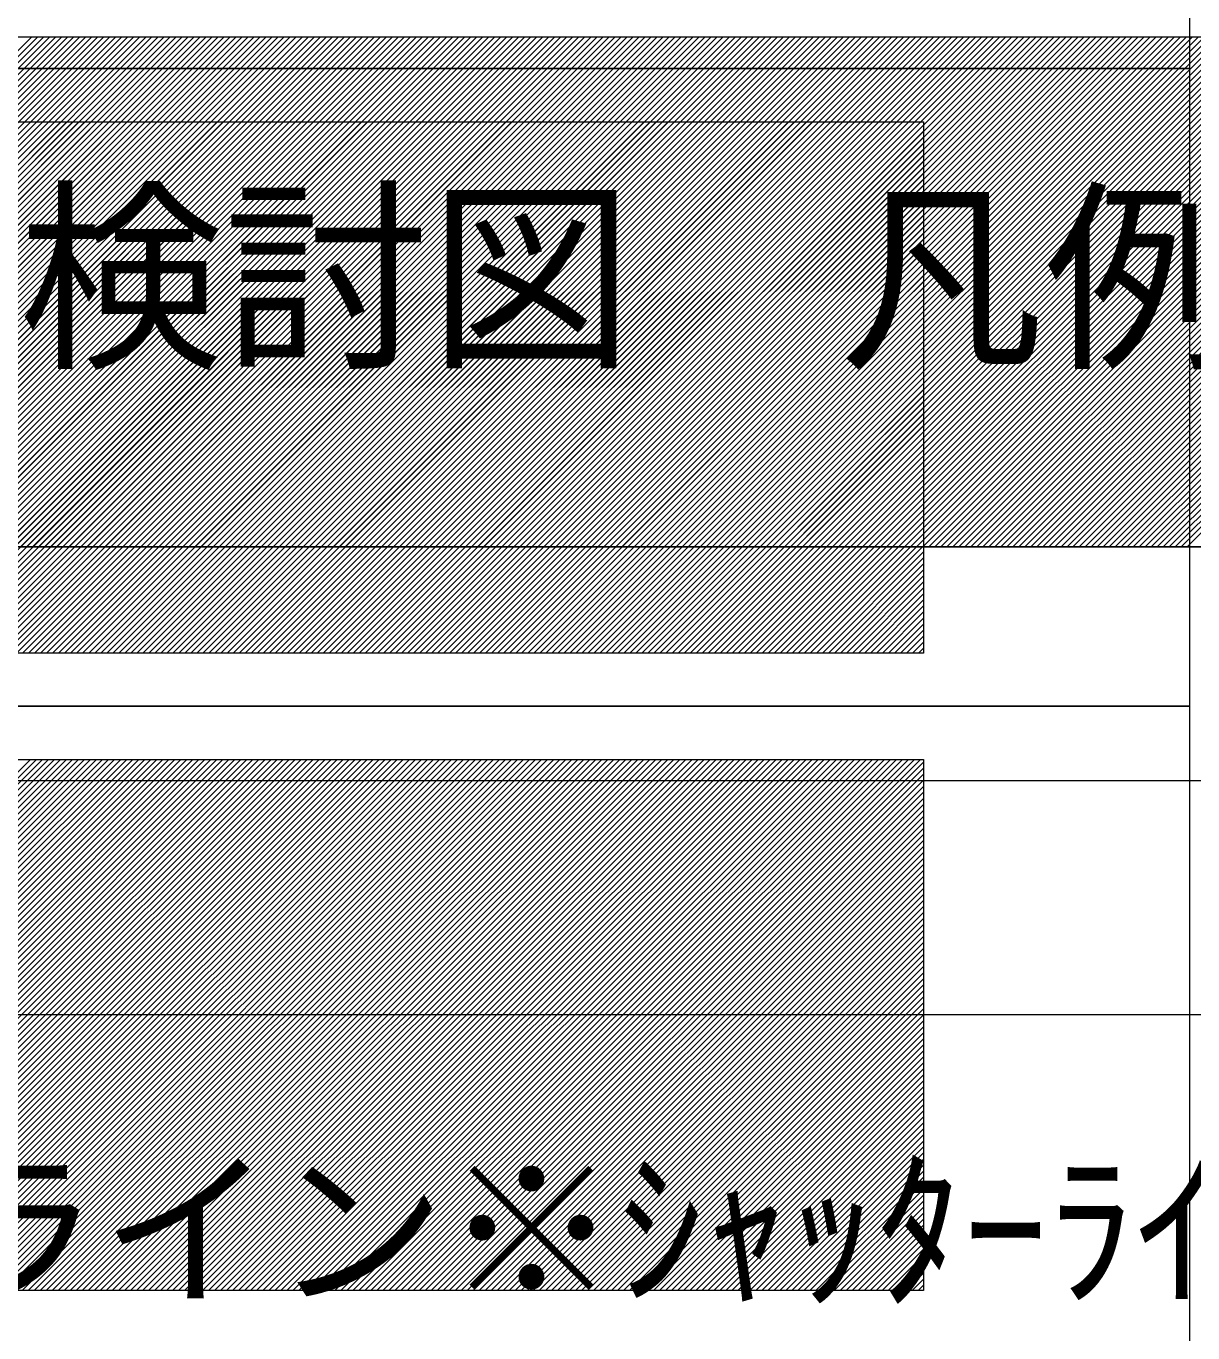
# Model space of a CAD drawing. Units: millimetres at full size, sheet at 1:100. Extents: x 3352 to 127672, y -40372 to 101181.
# Drawn here: x 25964 to 28707, y -27718 to -24644 of the extents above; entities that cross this region are included whole.
import ezdxf
from ezdxf.enums import TextEntityAlignment as Align

# ---------------------------------------------------------------- set-up
doc = ezdxf.new("R2010")
doc.units = ezdxf.units.MM
doc.header["$LTSCALE"] = 100
doc.layers.add('0-0', color=134, linetype='Continuous', lineweight=18)
doc.styles.add('ＭＳ ゴシック', font='')
doc.styles.add('ＭＳ Ｐゴシック', font='')
doc.styles.get('ＭＳ ゴシック').set_extended_font_data('MS Gothic')
doc.styles.get('ＭＳ Ｐゴシック').set_extended_font_data('MS PGothic')

msp = doc.modelspace()

# ---------------------------------------------------------------- linework, layer by layer
at = {"layer": '0-0', "color": 8}
for p, q in [((24776.7, -25868.6), (25976.7, -24668.6)), ((24790.8, -25868.6), (25990.8, -24668.6)), ((24805, -25868.6), (26005, -24668.6)), ((24819.1, -25868.6), (26019.1, -24668.6)), ((24833.2, -25868.6), (26033.2, -24668.6)), ((24847.4, -25868.6), (26047.4, -24668.6)), ((24861.5, -25868.6), (26061.5, -24668.6)), ((24875.7, -25868.6), (26075.7, -24668.6)), ((24889.8, -25868.6), (26089.8, -24668.6)), ((24903.9, -25868.6), (26103.9, -24668.6)), ((24918.1, -25868.6), (26118.1, -24668.6)), ((24932.2, -25868.6), (26132.2, -24668.6)), ((24946.4, -25868.6), (26146.4, -24668.6)), ((24960.5, -25868.6), (26160.5, -24668.6)), ((24974.7, -25868.6), (26174.7, -24668.6)), ((24988.8, -25868.6), (26188.8, -24668.6)), ((25002.9, -25868.6), (26202.9, -24668.6)), ((25017.1, -25868.6), (26217.1, -24668.6)), ((25031.2, -25868.6), (26231.2, -24668.6)), ((25045.4, -25868.6), (26245.4, -24668.6)), ((25059.5, -25868.6), (26259.5, -24668.6)), ((25073.7, -25868.6), (26273.7, -24668.6)), ((25087.8, -25868.6), (26287.8, -24668.6)), ((25101.9, -25868.6), (26301.9, -24668.6)), ((25116.1, -25868.6), (26316.1, -24668.6)), ((25130.2, -25868.6), (26330.2, -24668.6)), ((25144.4, -25868.6), (26344.4, -24668.6)), ((25158.5, -25868.6), (26358.5, -24668.6)), ((25172.6, -25868.6), (26372.6, -24668.6)), ((25186.8, -25868.6), (26386.8, -24668.6)), ((25200.9, -25868.6), (26400.9, -24668.6)), ((25215.1, -25868.6), (26415.1, -24668.6)), ((25229.2, -25868.6), (26429.2, -24668.6)), ((25243.4, -25868.6), (26443.4, -24668.6)), ((25257.5, -25868.6), (26457.5, -24668.6)), ((25271.6, -25868.6), (26471.6, -24668.6)), ((25285.8, -25868.6), (26485.8, -24668.6)), ((25299.9, -25868.6), (26499.9, -24668.6)), ((25314.1, -25868.6), (26514.1, -24668.6)), ((25328.2, -25868.6), (26528.2, -24668.6)), ((25342.4, -25868.6), (26542.4, -24668.6)), ((25356.5, -25868.6), (26556.5, -24668.6)), ((25370.6, -25868.6), (26570.6, -24668.6)), ((25384.8, -25868.6), (26584.8, -24668.6)), ((25398.9, -25868.6), (26598.9, -24668.6)), ((25413.1, -25868.6), (26613.1, -24668.6)), ((25427.2, -25868.6), (26627.2, -24668.6)), ((25441.4, -25868.6), (26641.4, -24668.6)), ((25455.5, -25868.6), (26655.5, -24668.6)), ((25469.6, -25868.6), (26669.6, -24668.6)), ((25483.8, -25868.6), (26683.8, -24668.6)), ((25497.9, -25868.6), (26697.9, -24668.6)), ((25512.1, -25868.6), (26712.1, -24668.6)), ((25526.2, -25868.6), (26726.2, -24668.6)), ((25540.3, -25868.6), (26740.3, -24668.6)), ((25554.5, -25868.6), (26754.5, -24668.6)), ((25568.6, -25868.6), (26768.6, -24668.6)), ((25582.8, -25868.6), (26782.8, -24668.6)), ((25596.9, -25868.6), (26796.9, -24668.6)), ((25611.1, -25868.6), (26811.1, -24668.6)), ((25625.2, -25868.6), (26825.2, -24668.6)), ((25639.3, -25868.6), (26839.3, -24668.6)), ((25653.5, -25868.6), (26853.5, -24668.6)), ((25667.6, -25868.6), (26867.6, -24668.6)), ((25681.8, -25868.6), (26881.8, -24668.6)), ((25695.9, -25868.6), (26895.9, -24668.6)), ((25710.1, -25868.6), (26910.1, -24668.6)), ((25724.2, -25868.6), (26924.2, -24668.6)), ((25738.3, -25868.6), (26938.3, -24668.6)), ((25752.5, -25868.6), (26952.5, -24668.6)), ((25766.6, -25868.6), (26966.6, -24668.6)), ((25780.8, -25868.6), (26980.8, -24668.6)), ((25794.9, -25868.6), (26994.9, -24668.6)), ((25809, -25868.6), (27009, -24668.6)), ((25823.2, -25868.6), (27023.2, -24668.6)), ((25837.3, -25868.6), (27037.3, -24668.6)), ((25851.5, -25868.6), (27051.5, -24668.6)), ((25865.6, -25868.6), (27065.6, -24668.6)), ((25879.8, -25868.6), (27079.8, -24668.6)), ((25893.9, -25868.6), (27093.9, -24668.6)), ((25908, -25868.6), (27108, -24668.6)), ((25922.2, -25868.6), (27122.2, -24668.6)), ((25936.3, -25868.6), (27136.3, -24668.6)), ((25950.5, -25868.6), (27150.5, -24668.6)), ((25964.6, -25868.6), (27164.6, -24668.6)), ((25978.8, -25868.6), (27178.8, -24668.6)), ((25992.9, -25868.6), (27192.9, -24668.6)), ((26007, -25868.6), (27207, -24668.6)), ((26021.2, -25868.6), (27221.2, -24668.6)), ((26035.3, -25868.6), (27235.3, -24668.6)), ((26049.5, -25868.6), (27249.5, -24668.6)), ((26063.6, -25868.6), (27263.6, -24668.6)), ((26077.7, -25868.6), (27277.7, -24668.6)), ((26091.9, -25868.6), (27291.9, -24668.6)), ((26106, -25868.6), (27306, -24668.6)), ((26120.2, -25868.6), (27320.2, -24668.6)), ((26134.3, -25868.6), (27334.3, -24668.6)), ((26148.5, -25868.6), (27348.5, -24668.6)), ((26162.6, -25868.6), (27362.6, -24668.6)), ((26176.7, -25868.6), (27376.7, -24668.6)), ((26190.9, -25868.6), (27390.9, -24668.6)), ((26205, -25868.6), (27405, -24668.6)), ((26219.2, -25868.6), (27419.2, -24668.6)), ((26233.3, -25868.6), (27433.3, -24668.6)), ((26247.5, -25868.6), (27447.5, -24668.6)), ((26261.6, -25868.6), (27461.6, -24668.6)), ((26275.7, -25868.6), (27475.7, -24668.6)), ((26289.9, -25868.6), (27489.9, -24668.6)), ((26304, -25868.6), (27504, -24668.6)), ((26318.2, -25868.6), (27518.2, -24668.6)), ((26332.3, -25868.6), (27532.3, -24668.6)), ((26346.4, -25868.6), (27546.4, -24668.6)), ((26360.6, -25868.6), (27560.6, -24668.6)), ((26374.7, -25868.6), (27574.7, -24668.6)), ((26388.9, -25868.6), (27588.9, -24668.6)), ((26403, -25868.6), (27603, -24668.6)), ((26417.2, -25868.6), (27617.2, -24668.6)), ((26431.3, -25868.6), (27631.3, -24668.6)), ((26445.4, -25868.6), (27645.4, -24668.6)), ((26459.6, -25868.6), (27659.6, -24668.6)), ((26473.7, -25868.6), (27673.7, -24668.6)), ((26487.9, -25868.6), (27687.9, -24668.6)), ((26502, -25868.6), (27702, -24668.6)), ((26516.2, -25868.6), (27716.2, -24668.6)), ((26530.3, -25868.6), (27730.3, -24668.6)), ((26544.4, -25868.6), (27744.4, -24668.6)), ((26558.6, -25868.6), (27758.6, -24668.6)), ((26572.7, -25868.6), (27772.7, -24668.6)), ((26586.9, -25868.6), (27786.9, -24668.6)), ((26601, -25868.6), (27801, -24668.6)), ((26615.1, -25868.6), (27815.1, -24668.6)), ((26629.3, -25868.6), (27829.3, -24668.6)), ((26643.4, -25868.6), (27843.4, -24668.6)), ((26657.6, -25868.6), (27857.6, -24668.6)), ((26671.7, -25868.6), (27871.7, -24668.6)), ((26685.9, -25868.6), (27885.9, -24668.6)), ((26700, -25868.6), (27900, -24668.6)), ((26714.1, -25868.6), (27914.1, -24668.6)), ((26728.3, -25868.6), (27928.3, -24668.6)), ((26742.4, -25868.6), (27942.4, -24668.6)), ((26756.6, -25868.6), (27956.6, -24668.6)), ((26770.7, -25868.6), (27970.7, -24668.6)), ((26784.9, -25868.6), (27984.9, -24668.6)), ((26799, -25868.6), (27999, -24668.6)), ((26813.1, -25868.6), (28013.1, -24668.6)), ((26827.3, -25868.6), (28027.3, -24668.6)), ((26841.4, -25868.6), (28041.4, -24668.6)), ((26855.6, -25868.6), (28055.6, -24668.6)), ((26869.7, -25868.6), (28069.7, -24668.6)), ((26883.8, -25868.6), (28083.8, -24668.6)), ((26898, -25868.6), (28098, -24668.6)), ((26912.1, -25868.6), (28112.1, -24668.6)), ((26926.3, -25868.6), (28126.3, -24668.6)), ((26940.4, -25868.6), (28140.4, -24668.6)), ((26954.6, -25868.6), (28154.6, -24668.6)), ((26968.7, -25868.6), (28168.7, -24668.6)), ((26982.8, -25868.6), (28182.8, -24668.6)), ((26997, -25868.6), (28197, -24668.6)), ((27011.1, -25868.6), (28211.1, -24668.6)), ((27025.3, -25868.6), (28225.3, -24668.6)), ((27039.4, -25868.6), (28239.4, -24668.6)), ((27053.6, -25868.6), (28253.6, -24668.6)), ((27067.7, -25868.6), (28267.7, -24668.6)), ((27081.8, -25868.6), (28281.8, -24668.6)), ((27096, -25868.6), (28296, -24668.6)), ((27110.1, -25868.6), (28310.1, -24668.6)), ((27124.3, -25868.6), (28324.3, -24668.6)), ((27138.4, -25868.6), (28338.4, -24668.6)), ((27152.5, -25868.6), (28352.5, -24668.6)), ((27166.7, -25868.6), (28366.7, -24668.6)), ((27180.8, -25868.6), (28380.8, -24668.6)), ((27195, -25868.6), (28395, -24668.6)), ((27209.1, -25868.6), (28409.1, -24668.6)), ((27223.3, -25868.6), (28423.3, -24668.6)), ((27237.4, -25868.6), (28437.4, -24668.6)), ((27251.5, -25868.6), (28451.5, -24668.6)), ((27265.7, -25868.6), (28465.7, -24668.6)), ((27279.8, -25868.6), (28479.8, -24668.6)), ((27294, -25868.6), (28494, -24668.6)), ((27308.1, -25868.6), (28508.1, -24668.6)), ((27322.3, -25868.6), (28522.3, -24668.6)), ((27336.4, -25868.6), (28536.4, -24668.6)), ((27350.5, -25868.6), (28550.5, -24668.6)), ((27364.7, -25868.6), (28564.7, -24668.6)), ((27378.8, -25868.6), (28578.8, -24668.6)), ((27393, -25868.6), (28593, -24668.6)), ((27407.1, -25868.6), (28607.1, -24668.6)), ((27421.2, -25868.6), (28621.2, -24668.6)), ((27435.4, -25868.6), (28635.4, -24668.6)), ((27449.5, -25868.6), (28649.5, -24668.6)), ((27463.7, -25868.6), (28663.7, -24668.6)), ((27477.8, -25868.6), (28677.8, -24668.6)), ((27492, -25868.6), (28692, -24668.6)), ((27506.1, -25868.6), (28706.1, -24668.6)), ((27520.2, -25868.6), (28720.2, -24668.6)), ((27534.4, -25868.6), (28734.4, -24668.6)), ((27548.5, -25868.6), (28748.5, -24668.6)), ((27562.7, -25868.6), (28762.7, -24668.6)), ((27576.8, -25868.6), (28776.8, -24668.6)), ((27591, -25868.6), (28791, -24668.6)), ((27605.1, -25868.6), (28805.1, -24668.6)), ((27619.2, -25868.6), (28819.2, -24668.6)), ((27633.4, -25868.6), (28833.4, -24668.6)), ((27647.5, -25868.6), (28847.5, -24668.6)), ((27661.7, -25868.6), (28861.7, -24668.6)), ((27675.8, -25868.6), (28875.8, -24668.6)), ((27689.9, -25868.6), (28889.9, -24668.6)), ((27704.1, -25868.6), (28904.1, -24668.6)), ((27718.2, -25868.6), (28918.2, -24668.6)), ((27732.4, -25868.6), (28932.4, -24668.6)), ((27746.5, -25868.6), (28946.5, -24668.6)), ((27760.7, -25868.6), (28960.7, -24668.6)), ((27774.8, -25868.6), (28974.8, -24668.6)), ((27788.9, -25868.6), (28988.9, -24668.6)), ((27803.1, -25868.6), (29003.1, -24668.6)), ((27817.2, -25868.6), (29017.2, -24668.6)), ((27831.4, -25868.6), (29031.4, -24668.6)), ((27845.5, -25868.6), (29045.5, -24668.6)), ((27859.7, -25868.6), (29059.7, -24668.6)), ((27873.8, -25868.6), (29073.8, -24668.6)), ((27887.9, -25868.6), (29087.9, -24668.6)), ((27902.1, -25868.6), (29102.1, -24668.6)), ((27916.2, -25868.6), (29116.2, -24668.6)), ((27930.4, -25868.6), (29130.4, -24668.6)), ((27944.5, -25868.6), (29144.5, -24668.6)), ((27958.7, -25868.6), (29158.7, -24668.6)), ((27972.8, -25868.6), (29172.8, -24668.6)), ((27986.9, -25868.6), (29186.9, -24668.6)), ((28001.1, -25868.6), (29201.1, -24668.6)), ((28015.2, -25868.6), (29215.2, -24668.6)), ((28029.4, -25868.6), (29229.4, -24668.6)), ((28043.5, -25868.6), (29243.5, -24668.6)), ((28057.6, -25868.6), (29257.6, -24668.6)), ((28071.8, -25868.6), (29271.8, -24668.6)), ((28085.9, -25868.6), (29285.9, -24668.6)), ((28100.1, -25868.6), (29300.1, -24668.6)), ((28114.2, -25868.6), (29314.2, -24668.6)), ((28128.4, -25868.6), (29328.4, -24668.6)), ((28142.5, -25868.6), (29342.5, -24668.6)), ((28156.6, -25868.6), (29356.6, -24668.6)), ((28170.8, -25868.6), (29370.8, -24668.6)), ((28184.9, -25868.6), (29384.9, -24668.6)), ((28199.1, -25868.6), (29399.1, -24668.6)), ((28213.2, -25868.6), (29413.2, -24668.6)), ((28227.4, -25868.6), (29427.4, -24668.6)), ((28241.5, -25868.6), (29441.5, -24668.6)), ((28255.6, -25868.6), (29455.6, -24668.6)), ((28269.8, -25868.6), (29469.8, -24668.6)), ((28283.9, -25868.6), (29483.9, -24668.6)), ((28298.1, -25868.6), (29498.1, -24668.6)), ((28312.2, -25868.6), (29512.2, -24668.6)), ((28326.3, -25868.6), (29526.3, -24668.6)), ((28340.5, -25868.6), (29540.5, -24668.6)), ((28354.6, -25868.6), (29554.6, -24668.6)), ((28368.8, -25868.6), (29568.8, -24668.6)), ((28382.9, -25868.6), (29582.9, -24668.6)), ((28397.1, -25868.6), (29597.1, -24668.6)), ((28411.2, -25868.6), (29611.2, -24668.6)), ((28425.3, -25868.6), (29625.3, -24668.6)), ((28439.5, -25868.6), (29639.5, -24668.6)), ((28453.6, -25868.6), (29653.6, -24668.6)), ((28467.8, -25868.6), (29667.8, -24668.6)), ((28481.9, -25868.6), (29681.9, -24668.6)), ((28496.1, -25868.6), (29696.1, -24668.6)), ((28510.2, -25868.6), (29710.2, -24668.6)), ((28524.3, -25868.6), (29724.3, -24668.6)), ((28538.5, -25868.6), (29738.5, -24668.6)), ((28552.6, -25868.6), (29752.6, -24668.6)), ((28566.8, -25868.6), (29766.8, -24668.6)), ((28580.9, -25868.6), (29780.9, -24668.6)), ((28595, -25868.6), (29795, -24668.6)), ((28609.2, -25868.6), (29809.2, -24668.6)), ((28623.3, -25868.6), (29823.3, -24668.6)), ((28637.5, -25868.6), (29837.5, -24668.6)), ((28651.6, -25868.6), (29851.6, -24668.6)), ((28665.8, -25868.6), (29865.8, -24668.6)), ((28679.9, -25868.6), (29879.9, -24668.6)), ((28694, -25868.6), (29894, -24668.6))]:
    msp.add_line(p, q, dxfattribs=at)
at = {"layer": '0-0', "color": 2}
for p, q in [((24724.7, -26118.6), (25974.7, -24868.6)), ((24738.8, -26118.6), (25988.8, -24868.6)), ((24752.9, -26118.6), (26002.9, -24868.6)), ((24767.1, -26118.6), (26017.1, -24868.6)), ((24781.2, -26118.6), (26031.2, -24868.6)), ((24795.4, -26118.6), (26045.4, -24868.6)), ((24809.5, -26118.6), (26059.5, -24868.6)), ((24823.7, -26118.6), (26073.7, -24868.6)), ((24837.8, -26118.6), (26087.8, -24868.6)), ((24851.9, -26118.6), (26101.9, -24868.6)), ((24866.1, -26118.6), (26116.1, -24868.6)), ((24880.2, -26118.6), (26130.2, -24868.6)), ((24894.4, -26118.6), (26144.4, -24868.6)), ((24908.5, -26118.6), (26158.5, -24868.6)), ((24922.6, -26118.6), (26172.6, -24868.6)), ((24936.8, -26118.6), (26186.8, -24868.6)), ((24950.9, -26118.6), (26200.9, -24868.6)), ((24965.1, -26118.6), (26215.1, -24868.6)), ((24979.2, -26118.6), (26229.2, -24868.6)), ((24993.4, -26118.6), (26243.4, -24868.6)), ((25007.5, -26118.6), (26257.5, -24868.6)), ((25021.6, -26118.6), (26271.6, -24868.6)), ((25035.8, -26118.6), (26285.8, -24868.6)), ((25049.9, -26118.6), (26299.9, -24868.6)), ((25064.1, -26118.6), (26314.1, -24868.6)), ((25078.2, -26118.6), (26328.2, -24868.6)), ((25092.4, -26118.6), (26342.4, -24868.6)), ((25106.5, -26118.6), (26356.5, -24868.6)), ((25120.6, -26118.6), (26370.6, -24868.6)), ((25134.8, -26118.6), (26384.8, -24868.6)), ((25148.9, -26118.6), (26398.9, -24868.6)), ((25163.1, -26118.6), (26413.1, -24868.6)), ((25177.2, -26118.6), (26427.2, -24868.6)), ((25191.4, -26118.6), (26441.4, -24868.6)), ((25205.5, -26118.6), (26455.5, -24868.6)), ((25219.6, -26118.6), (26469.6, -24868.6)), ((25233.8, -26118.6), (26483.8, -24868.6)), ((25247.9, -26118.6), (26497.9, -24868.6)), ((25262.1, -26118.6), (26512.1, -24868.6)), ((25276.2, -26118.6), (26526.2, -24868.6)), ((25290.3, -26118.6), (26540.3, -24868.6)), ((25304.5, -26118.6), (26554.5, -24868.6)), ((25318.6, -26118.6), (26568.6, -24868.6)), ((25332.8, -26118.6), (26582.8, -24868.6)), ((25346.9, -26118.6), (26596.9, -24868.6)), ((25361.1, -26118.6), (26611.1, -24868.6)), ((25375.2, -26118.6), (26625.2, -24868.6)), ((25389.3, -26118.6), (26639.3, -24868.6)), ((25403.5, -26118.6), (26653.5, -24868.6)), ((25417.6, -26118.6), (26667.6, -24868.6)), ((25431.8, -26118.6), (26681.8, -24868.6)), ((25445.9, -26118.6), (26695.9, -24868.6)), ((25460.1, -26118.6), (26710.1, -24868.6)), ((25474.2, -26118.6), (26724.2, -24868.6)), ((25488.3, -26118.6), (26738.3, -24868.6)), ((25502.5, -26118.6), (26752.5, -24868.6)), ((25516.6, -26118.6), (26766.6, -24868.6)), ((25530.8, -26118.6), (26780.8, -24868.6)), ((25544.9, -26118.6), (26794.9, -24868.6)), ((25559, -26118.6), (26809, -24868.6)), ((25573.2, -26118.6), (26823.2, -24868.6)), ((25587.3, -26118.6), (26837.3, -24868.6)), ((25601.5, -26118.6), (26851.5, -24868.6)), ((25615.6, -26118.6), (26865.6, -24868.6)), ((25629.8, -26118.6), (26879.8, -24868.6)), ((25643.9, -26118.6), (26893.9, -24868.6)), ((25658, -26118.6), (26908, -24868.6)), ((25672.2, -26118.6), (26922.2, -24868.6)), ((25686.3, -26118.6), (26936.3, -24868.6)), ((25700.5, -26118.6), (26950.5, -24868.6)), ((25714.6, -26118.6), (26964.6, -24868.6)), ((25728.8, -26118.6), (26978.8, -24868.6)), ((25742.9, -26118.6), (26992.9, -24868.6)), ((25757, -26118.6), (27007, -24868.6)), ((25771.2, -26118.6), (27021.2, -24868.6)), ((25785.3, -26118.6), (27035.3, -24868.6)), ((25799.5, -26118.6), (27049.5, -24868.6)), ((25813.6, -26118.6), (27063.6, -24868.6)), ((25827.7, -26118.6), (27077.7, -24868.6)), ((25841.9, -26118.6), (27091.9, -24868.6)), ((25856, -26118.6), (27106, -24868.6)), ((25870.2, -26118.6), (27120.2, -24868.6)), ((25884.3, -26118.6), (27134.3, -24868.6)), ((25898.5, -26118.6), (27148.5, -24868.6)), ((25912.6, -26118.6), (27162.6, -24868.6)), ((25926.7, -26118.6), (27176.7, -24868.6)), ((25940.9, -26118.6), (27190.9, -24868.6)), ((25955, -26118.6), (27205, -24868.6)), ((25969.2, -26118.6), (27219.2, -24868.6)), ((25983.3, -26118.6), (27233.3, -24868.6)), ((25997.5, -26118.6), (27247.5, -24868.6)), ((26011.6, -26118.6), (27261.6, -24868.6)), ((26025.7, -26118.6), (27275.7, -24868.6)), ((26039.9, -26118.6), (27289.9, -24868.6)), ((26054, -26118.6), (27304, -24868.6)), ((26068.2, -26118.6), (27318.2, -24868.6)), ((26082.3, -26118.6), (27332.3, -24868.6)), ((26096.4, -26118.6), (27346.4, -24868.6)), ((26110.6, -26118.6), (27360.6, -24868.6)), ((26124.7, -26118.6), (27374.7, -24868.6)), ((26138.9, -26118.6), (27388.9, -24868.6)), ((26153, -26118.6), (27403, -24868.6)), ((26167.2, -26118.6), (27417.2, -24868.6)), ((26181.3, -26118.6), (27431.3, -24868.6)), ((26195.4, -26118.6), (27445.4, -24868.6)), ((26209.6, -26118.6), (27459.6, -24868.6)), ((26223.7, -26118.6), (27473.7, -24868.6)), ((26237.9, -26118.6), (27487.9, -24868.6)), ((26252, -26118.6), (27502, -24868.6)), ((26266.2, -26118.6), (27516.2, -24868.6)), ((26280.3, -26118.6), (27530.3, -24868.6)), ((26294.4, -26118.6), (27544.4, -24868.6)), ((26308.6, -26118.6), (27558.6, -24868.6)), ((26322.7, -26118.6), (27572.7, -24868.6)), ((26336.9, -26118.6), (27586.9, -24868.6)), ((26351, -26118.6), (27601, -24868.6)), ((26365.1, -26118.6), (27615.1, -24868.6)), ((26379.3, -26118.6), (27629.3, -24868.6)), ((26393.4, -26118.6), (27643.4, -24868.6)), ((26407.6, -26118.6), (27657.6, -24868.6)), ((26421.7, -26118.6), (27671.7, -24868.6)), ((26435.9, -26118.6), (27685.9, -24868.6)), ((26450, -26118.6), (27700, -24868.6)), ((26464.1, -26118.6), (27714.1, -24868.6)), ((26478.3, -26118.6), (27728.3, -24868.6)), ((26492.4, -26118.6), (27742.4, -24868.6)), ((26506.6, -26118.6), (27756.6, -24868.6)), ((26520.7, -26118.6), (27770.7, -24868.6)), ((26534.9, -26118.6), (27784.9, -24868.6)), ((26549, -26118.6), (27799, -24868.6)), ((26563.1, -26118.6), (27813.1, -24868.6)), ((26577.3, -26118.6), (27827.3, -24868.6)), ((26591.4, -26118.6), (27841.4, -24868.6)), ((26605.6, -26118.6), (27855.6, -24868.6)), ((26619.7, -26118.6), (27869.7, -24868.6)), ((26633.8, -26118.6), (27883.8, -24868.6)), ((26648, -26118.6), (27898, -24868.6)), ((26662.1, -26118.6), (27912.1, -24868.6)), ((26676.3, -26118.6), (27926.3, -24868.6)), ((26690.4, -26118.6), (27940.4, -24868.6)), ((26704.6, -26118.6), (27954.6, -24868.6)), ((26718.7, -26118.6), (27968.7, -24868.6)), ((26732.8, -26118.6), (27982.8, -24868.6)), ((26747, -26118.6), (27997, -24868.6)), ((26761.1, -26118.6), (28011.1, -24868.6)), ((26775.3, -26118.6), (28025.3, -24868.6)), ((26789.4, -26118.6), (28039.4, -24868.6)), ((26803.6, -26118.6), (28053.6, -24868.6)), ((26817.7, -26118.6), (28067.7, -24868.6)), ((26831.8, -26118.6), (28074, -24876.4)), ((26846, -26118.6), (28074, -24890.6)), ((26860.1, -26118.6), (28074, -24904.7)), ((26874.3, -26118.6), (28074, -24918.9)), ((26888.4, -26118.6), (28074, -24933)), ((26902.5, -26118.6), (28074, -24947.1)), ((26916.7, -26118.6), (28074, -24961.3)), ((26930.8, -26118.6), (28074, -24975.4)), ((26945, -26118.6), (28074, -24989.6)), ((26959.1, -26118.6), (28074, -25003.7)), ((26973.3, -26118.6), (28074, -25017.9)), ((26987.4, -26118.6), (28074, -25032)), ((27001.5, -26118.6), (28074, -25046.1)), ((27015.7, -26118.6), (28074, -25060.3)), ((27029.8, -26118.6), (28074, -25074.4)), ((27044, -26118.6), (28074, -25088.6)), ((27058.1, -26118.6), (28074, -25102.7)), ((27072.3, -26118.6), (28074, -25116.9)), ((27086.4, -26118.6), (28074, -25131)), ((27100.5, -26118.6), (28074, -25145.1)), ((27114.7, -26118.6), (28074, -25159.3)), ((27128.8, -26118.6), (28074, -25173.4)), ((27143, -26118.6), (28074, -25187.6)), ((27157.1, -26118.6), (28074, -25201.7)), ((27171.2, -26118.6), (28074, -25215.8)), ((27185.4, -26118.6), (28074, -25230)), ((27199.5, -26118.6), (28074, -25244.1)), ((27213.7, -26118.6), (28074, -25258.3)), ((27227.8, -26118.6), (28074, -25272.4)), ((27242, -26118.6), (28074, -25286.6)), ((27256.1, -26118.6), (28074, -25300.7)), ((27270.2, -26118.6), (28074, -25314.8)), ((27284.4, -26118.6), (28074, -25329)), ((27298.5, -26118.6), (28074, -25343.1)), ((27312.7, -26118.6), (28074, -25357.3)), ((27326.8, -26118.6), (28074, -25371.4)), ((27341, -26118.6), (28074, -25385.6)), ((27355.1, -26118.6), (28074, -25399.7)), ((27369.2, -26118.6), (28074, -25413.8)), ((27383.4, -26118.6), (28074, -25428)), ((27397.5, -26118.6), (28074, -25442.1)), ((27411.7, -26118.6), (28074, -25456.3)), ((27425.8, -26118.6), (28074, -25470.4)), ((27439.9, -26118.6), (28074, -25484.5)), ((27454.1, -26118.6), (28074, -25498.7)), ((27468.2, -26118.6), (28074, -25512.8)), ((27482.4, -26118.6), (28074, -25527)), ((27496.5, -26118.6), (28074, -25541.1)), ((27510.7, -26118.6), (28074, -25555.3)), ((27524.8, -26118.6), (28074, -25569.4)), ((27538.9, -26118.6), (28074, -25583.5)), ((27553.1, -26118.6), (28074, -25597.7)), ((27567.2, -26118.6), (28074, -25611.8)), ((27581.4, -26118.6), (28074, -25626)), ((27595.5, -26118.6), (28074, -25640.1)), ((27609.7, -26118.6), (28074, -25654.3)), ((27623.8, -26118.6), (28074, -25668.4)), ((27637.9, -26118.6), (28074, -25682.5)), ((27652.1, -26118.6), (28074, -25696.7)), ((27666.2, -26118.6), (28074, -25710.8)), ((27680.4, -26118.6), (28074, -25725)), ((27694.5, -26118.6), (28074, -25739.1)), ((27708.7, -26118.6), (28074, -25753.2)), ((27722.8, -26118.6), (28074, -25767.4)), ((27736.9, -26118.6), (28074, -25781.5)), ((27751.1, -26118.6), (28074, -25795.7)), ((27765.2, -26118.6), (28074, -25809.8)), ((27779.4, -26118.6), (28074, -25824)), ((27793.5, -26118.6), (28074, -25838.1)), ((27807.6, -26118.6), (28074, -25852.2)), ((27821.8, -26118.6), (28074, -25866.4)), ((27835.9, -26118.6), (28074, -25880.5)), ((27850.1, -26118.6), (28074, -25894.7)), ((27864.2, -26118.6), (28074, -25908.8)), ((27878.4, -26118.6), (28074, -25923)), ((27892.5, -26118.6), (28074, -25937.1)), ((27906.6, -26118.6), (28074, -25951.2)), ((27920.8, -26118.6), (28074, -25965.4)), ((27934.9, -26118.6), (28074, -25979.5)), ((27949.1, -26118.6), (28074, -25993.7)), ((27963.2, -26118.6), (28074, -26007.8)), ((27977.4, -26118.6), (28074, -26021.9)), ((27991.5, -26118.6), (28074, -26036.1)), ((28005.6, -26118.6), (28074, -26050.2)), ((28019.8, -26118.6), (28074, -26064.4)), ((28033.9, -26118.6), (28074, -26078.5)), ((28048.1, -26118.6), (28074, -26092.7)), ((28062.2, -26118.6), (28074, -26106.8))]:
    msp.add_line(p, q, dxfattribs=at)
at = {"layer": '0-0', "color": 4}
for p, q in [((24723.7, -27618.6), (25973.7, -26368.6)), ((24737.9, -27618.6), (25987.9, -26368.6)), ((24752, -27618.6), (26002, -26368.6)), ((24766.2, -27618.6), (26016.2, -26368.6)), ((24780.3, -27618.6), (26030.3, -26368.6)), ((24794.4, -27618.6), (26044.4, -26368.6)), ((24808.6, -27618.6), (26058.6, -26368.6)), ((24822.7, -27618.6), (26072.7, -26368.6)), ((24836.9, -27618.6), (26086.9, -26368.6)), ((24851, -27618.6), (26101, -26368.6)), ((24865.1, -27618.6), (26115.1, -26368.6)), ((24879.3, -27618.6), (26129.3, -26368.6)), ((24893.4, -27618.6), (26143.4, -26368.6)), ((24907.6, -27618.6), (26157.6, -26368.6)), ((24921.7, -27618.6), (26171.7, -26368.6)), ((24935.9, -27618.6), (26185.9, -26368.6)), ((24950, -27618.6), (26200, -26368.6)), ((24964.1, -27618.6), (26214.1, -26368.6)), ((24978.3, -27618.6), (26228.3, -26368.6)), ((24992.4, -27618.6), (26242.4, -26368.6)), ((25006.6, -27618.6), (26256.6, -26368.6)), ((25020.7, -27618.6), (26270.7, -26368.6)), ((25034.9, -27618.6), (26284.9, -26368.6)), ((25049, -27618.6), (26299, -26368.6)), ((25063.1, -27618.6), (26313.1, -26368.6)), ((25077.3, -27618.6), (26327.3, -26368.6)), ((25091.4, -27618.6), (26341.4, -26368.6)), ((25105.6, -27618.6), (26355.6, -26368.6)), ((25119.7, -27618.6), (26369.7, -26368.6)), ((25133.8, -27618.6), (26383.8, -26368.6)), ((25148, -27618.6), (26398, -26368.6)), ((25162.1, -27618.6), (26412.1, -26368.6)), ((25176.3, -27618.6), (26426.3, -26368.6)), ((25190.4, -27618.6), (26440.4, -26368.6)), ((25204.6, -27618.6), (26454.6, -26368.6)), ((25218.7, -27618.6), (26468.7, -26368.6)), ((25232.8, -27618.6), (26482.8, -26368.6)), ((25247, -27618.6), (26497, -26368.6)), ((25261.1, -27618.6), (26511.1, -26368.6)), ((25275.3, -27618.6), (26525.3, -26368.6)), ((25289.4, -27618.6), (26539.4, -26368.6)), ((25303.6, -27618.6), (26553.6, -26368.6)), ((25317.7, -27618.6), (26567.7, -26368.6)), ((25331.8, -27618.6), (26581.8, -26368.6)), ((25346, -27618.6), (26596, -26368.6)), ((25360.1, -27618.6), (26610.1, -26368.6)), ((25374.3, -27618.6), (26624.3, -26368.6)), ((25388.4, -27618.6), (26638.4, -26368.6)), ((25402.5, -27618.6), (26652.5, -26368.6)), ((25416.7, -27618.6), (26666.7, -26368.6)), ((25430.8, -27618.6), (26680.8, -26368.6)), ((25445, -27618.6), (26695, -26368.6)), ((25459.1, -27618.6), (26709.1, -26368.6)), ((25473.3, -27618.6), (26723.3, -26368.6)), ((25487.4, -27618.6), (26737.4, -26368.6)), ((25501.5, -27618.6), (26751.5, -26368.6)), ((25515.7, -27618.6), (26765.7, -26368.6)), ((25529.8, -27618.6), (26779.8, -26368.6)), ((25544, -27618.6), (26794, -26368.6)), ((25558.1, -27618.6), (26808.1, -26368.6)), ((25572.3, -27618.6), (26822.3, -26368.6)), ((25586.4, -27618.6), (26836.4, -26368.6)), ((25600.5, -27618.6), (26850.5, -26368.6)), ((25614.7, -27618.6), (26864.7, -26368.6)), ((25628.8, -27618.6), (26878.8, -26368.6)), ((25643, -27618.6), (26893, -26368.6)), ((25657.1, -27618.6), (26907.1, -26368.6)), ((25671.2, -27618.6), (26921.2, -26368.6)), ((25685.4, -27618.6), (26935.4, -26368.6)), ((25699.5, -27618.6), (26949.5, -26368.6)), ((25713.7, -27618.6), (26963.7, -26368.6)), ((25727.8, -27618.6), (26977.8, -26368.6)), ((25742, -27618.6), (26992, -26368.6)), ((25756.1, -27618.6), (27006.1, -26368.6)), ((25770.2, -27618.6), (27020.2, -26368.6)), ((25784.4, -27618.6), (27034.4, -26368.6)), ((25798.5, -27618.6), (27048.5, -26368.6)), ((25812.7, -27618.6), (27062.7, -26368.6)), ((25826.8, -27618.6), (27076.8, -26368.6)), ((25841, -27618.6), (27091, -26368.6)), ((25855.1, -27618.6), (27105.1, -26368.6)), ((25869.2, -27618.6), (27119.2, -26368.6)), ((25883.4, -27618.6), (27133.4, -26368.6)), ((25897.5, -27618.6), (27147.5, -26368.6)), ((25911.7, -27618.6), (27161.7, -26368.6)), ((25925.8, -27618.6), (27175.8, -26368.6)), ((25939.9, -27618.6), (27189.9, -26368.6)), ((25954.1, -27618.6), (27204.1, -26368.6)), ((25968.2, -27618.6), (27218.2, -26368.6)), ((25982.4, -27618.6), (27232.4, -26368.6)), ((25996.5, -27618.6), (27246.5, -26368.6)), ((26010.7, -27618.6), (27260.7, -26368.6)), ((26024.8, -27618.6), (27274.8, -26368.6)), ((26038.9, -27618.6), (27288.9, -26368.6)), ((26053.1, -27618.6), (27303.1, -26368.6)), ((26067.2, -27618.6), (27317.2, -26368.6)), ((26081.4, -27618.6), (27331.4, -26368.6)), ((26095.5, -27618.6), (27345.5, -26368.6)), ((26109.7, -27618.6), (27359.7, -26368.6)), ((26123.8, -27618.6), (27373.8, -26368.6)), ((26137.9, -27618.6), (27387.9, -26368.6)), ((26152.1, -27618.6), (27402.1, -26368.6)), ((26166.2, -27618.6), (27416.2, -26368.6)), ((26180.4, -27618.6), (27430.4, -26368.6)), ((26194.5, -27618.6), (27444.5, -26368.6)), ((26208.7, -27618.6), (27458.7, -26368.6)), ((26222.8, -27618.6), (27472.8, -26368.6)), ((26236.9, -27618.6), (27486.9, -26368.6)), ((26251.1, -27618.6), (27501.1, -26368.6)), ((26265.2, -27618.6), (27515.2, -26368.6)), ((26279.4, -27618.6), (27529.4, -26368.6)), ((26293.5, -27618.6), (27543.5, -26368.6)), ((26307.6, -27618.6), (27557.6, -26368.6)), ((26321.8, -27618.6), (27571.8, -26368.6)), ((26335.9, -27618.6), (27585.9, -26368.6)), ((26350.1, -27618.6), (27600.1, -26368.6)), ((26364.2, -27618.6), (27614.2, -26368.6)), ((26378.4, -27618.6), (27628.4, -26368.6)), ((26392.5, -27618.6), (27642.5, -26368.6)), ((26406.6, -27618.6), (27656.6, -26368.6)), ((26420.8, -27618.6), (27670.8, -26368.6)), ((26434.9, -27618.6), (27684.9, -26368.6)), ((26449.1, -27618.6), (27699.1, -26368.6)), ((26463.2, -27618.6), (27713.2, -26368.6)), ((26477.4, -27618.6), (27727.4, -26368.6)), ((26491.5, -27618.6), (27741.5, -26368.6)), ((26505.6, -27618.6), (27755.6, -26368.6)), ((26519.8, -27618.6), (27769.8, -26368.6)), ((26533.9, -27618.6), (27783.9, -26368.6)), ((26548.1, -27618.6), (27798.1, -26368.6)), ((26562.2, -27618.6), (27812.2, -26368.6)), ((26576.3, -27618.6), (27826.3, -26368.6)), ((26590.5, -27618.6), (27840.5, -26368.6)), ((26604.6, -27618.6), (27854.6, -26368.6)), ((26618.8, -27618.6), (27868.8, -26368.6)), ((26632.9, -27618.6), (27882.9, -26368.6)), ((26647.1, -27618.6), (27897.1, -26368.6)), ((26661.2, -27618.6), (27911.2, -26368.6)), ((26675.3, -27618.6), (27925.3, -26368.6)), ((26689.5, -27618.6), (27939.5, -26368.6)), ((26703.6, -27618.6), (27953.6, -26368.6)), ((26717.8, -27618.6), (27967.8, -26368.6)), ((26731.9, -27618.6), (27981.9, -26368.6)), ((26746.1, -27618.6), (27996.1, -26368.6)), ((26760.2, -27618.6), (28010.2, -26368.6)), ((26774.3, -27618.6), (28024.3, -26368.6)), ((26788.5, -27618.6), (28038.5, -26368.6)), ((26802.6, -27618.6), (28052.6, -26368.6)), ((26816.8, -27618.6), (28066.8, -26368.6)), ((26830.9, -27618.6), (28074, -26375.5)), ((26845, -27618.6), (28074, -26389.6)), ((26859.2, -27618.6), (28074, -26403.8)), ((26873.3, -27618.6), (28074, -26417.9)), ((26887.5, -27618.6), (28074, -26432.1)), ((26901.6, -27618.6), (28074, -26446.2)), ((26915.8, -27618.6), (28074, -26460.4)), ((26929.9, -27618.6), (28074, -26474.5)), ((26944, -27618.6), (28074, -26488.6)), ((26958.2, -27618.6), (28074, -26502.8)), ((26972.3, -27618.6), (28074, -26516.9)), ((26986.5, -27618.6), (28074, -26531.1)), ((27000.6, -27618.6), (28074, -26545.2)), ((27014.8, -27618.6), (28074, -26559.4)), ((27028.9, -27618.6), (28074, -26573.5)), ((27043, -27618.6), (28074, -26587.6)), ((27057.2, -27618.6), (28074, -26601.8)), ((27071.3, -27618.6), (28074, -26615.9)), ((27085.5, -27618.6), (28074, -26630.1)), ((27099.6, -27618.6), (28074, -26644.2)), ((27113.7, -27618.6), (28074, -26658.3)), ((27127.9, -27618.6), (28074, -26672.5)), ((27142, -27618.6), (28074, -26686.6)), ((27156.2, -27618.6), (28074, -26700.8)), ((27170.3, -27618.6), (28074, -26714.9)), ((27184.5, -27618.6), (28074, -26729.1)), ((27198.6, -27618.6), (28074, -26743.2)), ((27212.7, -27618.6), (28074, -26757.3)), ((27226.9, -27618.6), (28074, -26771.5)), ((27241, -27618.6), (28074, -26785.6)), ((27255.2, -27618.6), (28074, -26799.8)), ((27269.3, -27618.6), (28074, -26813.9)), ((27283.5, -27618.6), (28074, -26828.1)), ((27297.6, -27618.6), (28074, -26842.2)), ((27311.7, -27618.6), (28074, -26856.3)), ((27325.9, -27618.6), (28074, -26870.5)), ((27340, -27618.6), (28074, -26884.6)), ((27354.2, -27618.6), (28074, -26898.8)), ((27368.3, -27618.6), (28074, -26912.9)), ((27382.4, -27618.6), (28074, -26927)), ((27396.6, -27618.6), (28074, -26941.2)), ((27410.7, -27618.6), (28074, -26955.3)), ((27424.9, -27618.6), (28074, -26969.5)), ((27439, -27618.6), (28074, -26983.6)), ((27453.2, -27618.6), (28074, -26997.8)), ((27467.3, -27618.6), (28074, -27011.9)), ((27481.4, -27618.6), (28074, -27026)), ((27495.6, -27618.6), (28074, -27040.2)), ((27509.7, -27618.6), (28074, -27054.3)), ((27523.9, -27618.6), (28074, -27068.5)), ((27538, -27618.6), (28074, -27082.6)), ((27552.2, -27618.6), (28074, -27096.8)), ((27566.3, -27618.6), (28074, -27110.9)), ((27580.4, -27618.6), (28074, -27125)), ((27594.6, -27618.6), (28074, -27139.2)), ((27608.7, -27618.6), (28074, -27153.3)), ((27622.9, -27618.6), (28074, -27167.5)), ((27637, -27618.6), (28074, -27181.6)), ((27651.1, -27618.6), (28074, -27195.7)), ((27665.3, -27618.6), (28074, -27209.9)), ((27679.4, -27618.6), (28074, -27224)), ((27693.6, -27618.6), (28074, -27238.2)), ((27707.7, -27618.6), (28074, -27252.3)), ((27721.9, -27618.6), (28074, -27266.5)), ((27736, -27618.6), (28074, -27280.6)), ((27750.1, -27618.6), (28074, -27294.7)), ((27764.3, -27618.6), (28074, -27308.9)), ((27778.4, -27618.6), (28074, -27323)), ((27792.6, -27618.6), (28074, -27337.2)), ((27806.7, -27618.6), (28074, -27351.3)), ((27820.9, -27618.6), (28074, -27365.5)), ((27835, -27618.6), (28074, -27379.6)), ((27849.1, -27618.6), (28074, -27393.7)), ((27863.3, -27618.6), (28074, -27407.9)), ((27877.4, -27618.6), (28074, -27422)), ((27891.6, -27618.6), (28074, -27436.2)), ((27905.7, -27618.6), (28074, -27450.3)), ((27919.8, -27618.6), (28074, -27464.4)), ((27934, -27618.6), (28074, -27478.6)), ((27948.1, -27618.6), (28074, -27492.7)), ((27962.3, -27618.6), (28074, -27506.9)), ((27976.4, -27618.6), (28074, -27521)), ((27990.6, -27618.6), (28074, -27535.2)), ((28004.7, -27618.6), (28074, -27549.3)), ((28018.8, -27618.6), (28074, -27563.4)), ((28033, -27618.6), (28074, -27577.6)), ((28047.1, -27618.6), (28074, -27591.7)), ((28061.3, -27618.6), (28074, -27605.9))]:
    msp.add_line(p, q, dxfattribs=at)
at = {"layer": '0-0', "color": 3}
msp.add_line((24142.2, -26418.6), (31142.2, -26418.6), dxfattribs=at)
at = {"layer": '0-0'}
msp.add_line((23642.2, -26968.6), (31642.2, -26968.6), dxfattribs=at)
for points in [[(18699, -23243.6), (28699, -23243.6), (28699, -24743.6), (18699, -24743.6)], [(23642.2, -24668.6), (31642.2, -24668.6), (31642.2, -25868.6), (23642.2, -25868.6)], [(18699, -24743.6), (28699, -24743.6), (28699, -26243.6), (18699, -26243.6)], [(23642.2, -25868.6), (31642.2, -25868.6), (31642.2, -28068.6), (23642.2, -28068.6)], [(18699, -26243.6), (28699, -26243.6), (28699, -29243.6), (18699, -29243.6)], [(19324, -26368.6), (28074, -26368.6), (28074, -27618.6), (19324, -27618.6)]]:
    msp.add_lwpolyline(points, close=True, dxfattribs=at)
at = {"layer": '0-0', "color": 1}
msp.add_lwpolyline([(19324, -24868.6), (28074, -24868.6), (28074, -26118.6), (19324, -26118.6)], close=True, dxfattribs=at)

# ---------------------------------------------------------------- texts
at = {"layer": '0-0', "color": 7, "style": 'ＭＳ Ｐゴシック'}
msp.add_text('排煙検討図\u3000凡例', height=353.6, dxfattribs=at).set_placement((24980.9, -25517.9), align=Align.BOTTOM_LEFT)
at = {"layer": '0-0', "style": 'ＭＳ ゴシック'}
msp.add_text('排煙区画ライン※ｼｬｯﾀｰﾗｲﾝ含む', height=297, dxfattribs=at).set_placement((24113.4, -27713.4), align=Align.BOTTOM_LEFT)

doc.saveas('drawing.dxf')
